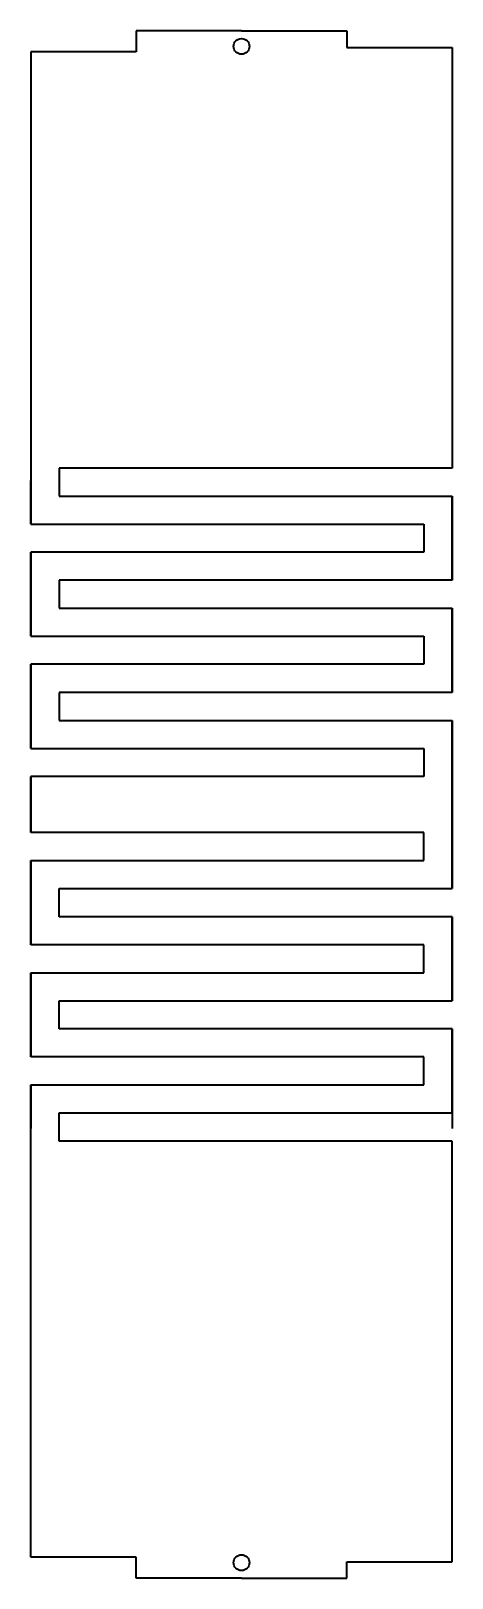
# Model space of a CAD drawing. Header units: inches. Extents: x -1.5 to 1.5, y -0.7 to 10.4.
import ezdxf

# ---------------------------------------------------------------- set-up
doc = ezdxf.new("R2010")
doc.units = ezdxf.units.IN
doc.header["$MEASUREMENT"] = 0
doc.layers.add('ModelSketch_Visible', color=7, linetype='Continuous', lineweight=40)

msp = doc.modelspace()

# ---------------------------------------------------------------- linework, layer by layer
at = {"layer": 'ModelSketch_Visible'}
for p, q in [((0, 10.37), (-0.75, 10.37)), ((-0.75, 10.37), (-0.75, 10.22)), ((0, 10.37), (0.75, 10.37)), ((0.75, 10.37), (0.75, 10.253)), ((-1.5, 10.22), (-1.5, 7.22)), ((-1.5, 10.22), (-1.5, 7.22)), ((-0.75, 10.22), (-1.5, 10.22)), ((0.75, 10.253), (1.5, 10.253)), ((1.5, 10.253), (1.5, 7.253)), ((1.5, 10.253), (1.5, 7.253)), ((-1.5, 7.253), (-1.5, 6.853)), ((-1.5, 7.22), (-1.5, 7.164)), ((1.5, 7.253), (-1.3, 7.253)), ((-1.3, 7.253), (-1.3, 7.053)), ((-1.3, 7.253), (-1.3, 7.053)), ((1.5, 7.253), (-1.3, 7.253)), ((1.5, 7.253), (-1.3, 7.253)), ((-1.3, 7.253), (-1.3, 7.053)), ((-1.5, 6.853), (-1.5, 7.164)), ((-1.3, 7.053), (1.5, 7.053)), ((-1.3, 7.053), (1.5, 7.053)), ((-1.3, 7.053), (1.5, 7.053)), ((1.5, 6.453), (1.5, 7.053)), ((1.5, 7.053), (1.5, 6.453)), ((-1.5, 6.853), (1.3, 6.853)), ((-1.5, 6.853), (1.3, 6.853)), ((-1.5, 6.853), (1.3, 6.853)), ((1.3, 6.853), (1.3, 6.653)), ((1.3, 6.853), (1.3, 6.653)), ((1.3, 6.853), (1.3, 6.653)), ((-1.5, 6.053), (-1.5, 6.653)), ((1.3, 6.653), (-1.5, 6.653)), ((-1.5, 6.653), (-1.5, 6.053)), ((1.3, 6.653), (-1.5, 6.653)), ((1.3, 6.653), (-1.5, 6.653)), ((1.5, 6.453), (-1.3, 6.453)), ((-1.3, 6.453), (-1.3, 6.253)), ((1.5, 6.453), (-1.3, 6.453)), ((-1.3, 6.453), (-1.3, 6.253)), ((1.5, 6.453), (-1.3, 6.453)), ((-1.3, 6.253), (1.5, 6.253)), ((-1.3, 6.253), (1.5, 6.253)), ((-1.3, 6.253), (1.5, 6.253)), ((1.5, 5.653), (1.5, 6.253)), ((1.5, 6.253), (1.5, 5.653)), ((-1.5, 6.053), (1.3, 6.053)), ((-1.5, 6.053), (1.3, 6.053)), ((-1.5, 6.053), (1.3, 6.053)), ((1.3, 6.053), (1.3, 5.853)), ((1.3, 6.053), (1.3, 5.853)), ((1.3, 6.053), (1.3, 5.853)), ((-1.5, 5.253), (-1.5, 5.853)), ((-1.5, 5.853), (-1.5, 5.253)), ((1.3, 5.853), (-1.5, 5.853)), ((1.3, 5.853), (-1.5, 5.853)), ((1.3, 5.853), (-1.5, 5.853)), ((1.5, 5.653), (-1.3, 5.653)), ((-1.3, 5.653), (-1.3, 5.453)), ((1.5, 5.653), (-1.3, 5.653)), ((-1.3, 5.653), (-1.3, 5.453)), ((-1.3, 5.653), (-1.3, 5.453)), ((1.5, 5.653), (-1.3, 5.653)), ((-1.3, 5.453), (1.5, 5.453)), ((-1.3, 5.453), (1.5, 5.453)), ((-1.3, 5.453), (1.5, 5.453)), ((1.5, 5.453), (1.5, 4.253)), ((1.5, 4.253), (1.5, 5.453)), ((-1.5, 5.253), (1.3, 5.253)), ((-1.5, 5.253), (1.3, 5.253)), ((-1.5, 5.253), (1.3, 5.253)), ((1.3, 5.253), (1.3, 5.053)), ((1.3, 5.253), (1.3, 5.053)), ((1.3, 5.253), (1.3, 5.053)), ((1.3, 5.053), (-1.5, 5.053)), ((1.3, 5.053), (-1.5, 5.053)), ((1.3, 5.053), (-1.5, 5.053)), ((-1.5, 4.653), (-1.5, 5.053)), ((-1.5, 5.053), (-1.5, 4.653)), ((1.3, 4.653), (-1.5, 4.653)), ((1.3, 4.653), (-1.5, 4.653)), ((1.3, 4.653), (-1.5, 4.653)), ((1.3, 4.453), (1.3, 4.653)), ((1.3, 4.453), (1.3, 4.653)), ((1.3, 4.453), (1.3, 4.653)), ((-1.5, 4.453), (-1.5, 3.853)), ((-1.5, 4.453), (1.3, 4.453)), ((-1.5, 3.853), (-1.5, 4.453)), ((-1.5, 4.453), (1.3, 4.453)), ((-1.5, 4.453), (1.3, 4.453)), ((-1.3, 4.053), (-1.3, 4.253)), ((-1.3, 4.053), (-1.3, 4.253)), ((-1.3, 4.253), (1.5, 4.253)), ((-1.3, 4.253), (1.5, 4.253)), ((-1.3, 4.253), (1.5, 4.253)), ((-1.3, 4.053), (-1.3, 4.253)), ((1.5, 4.053), (-1.3, 4.053)), ((1.5, 4.053), (-1.3, 4.053)), ((1.5, 4.053), (-1.3, 4.053)), ((1.5, 4.053), (1.5, 3.453)), ((1.5, 3.453), (1.5, 4.053)), ((1.3, 3.853), (-1.5, 3.853)), ((1.3, 3.853), (-1.5, 3.853)), ((1.3, 3.853), (-1.5, 3.853)), ((1.3, 3.653), (1.3, 3.853)), ((1.3, 3.653), (1.3, 3.853)), ((1.3, 3.653), (1.3, 3.853)), ((-1.5, 3.653), (-1.5, 3.053)), ((-1.5, 3.053), (-1.5, 3.653)), ((-1.5, 3.653), (1.3, 3.653)), ((-1.5, 3.653), (1.3, 3.653)), ((-1.5, 3.653), (1.3, 3.653)), ((-1.3, 3.453), (1.5, 3.453)), ((-1.3, 3.253), (-1.3, 3.453)), ((-1.3, 3.253), (-1.3, 3.453)), ((-1.3, 3.453), (1.5, 3.453)), ((-1.3, 3.253), (-1.3, 3.453)), ((-1.3, 3.453), (1.5, 3.453)), ((1.5, 3.253), (-1.3, 3.253)), ((1.5, 3.253), (-1.3, 3.253)), ((1.5, 3.253), (-1.3, 3.253)), ((1.5, 3.253), (1.5, 2.542)), ((1.5, 2.653), (1.5, 3.253)), ((1.3, 3.053), (-1.5, 3.053)), ((1.3, 3.053), (-1.5, 3.053)), ((1.3, 3.053), (-1.5, 3.053)), ((1.3, 2.853), (1.3, 3.053)), ((1.3, 2.853), (1.3, 3.053)), ((1.3, 2.853), (1.3, 3.053)), ((-1.5, 2.853), (-1.5, 2.542)), ((-1.5, 2.853), (1.3, 2.853)), ((-1.5, 2.453), (-1.5, 2.853)), ((-1.5, 2.853), (1.3, 2.853)), ((-1.5, 2.853), (1.3, 2.853)), ((-1.3, 2.653), (1.5, 2.653)), ((-1.3, 2.453), (-1.3, 2.653)), ((-1.3, 2.453), (-1.3, 2.653)), ((-1.3, 2.653), (1.5, 2.653)), ((-1.3, 2.453), (-1.3, 2.653)), ((-1.3, 2.653), (1.5, 2.653)), ((-1.5, -0.514), (-1.5, 2.486)), ((1.5, 2.453), (-1.3, 2.453)), ((1.5, 2.453), (-1.3, 2.453)), ((1.5, 2.453), (-1.3, 2.453)), ((1.5, -0.547), (1.5, 2.453)), ((-0.75, -0.514), (-1.5, -0.514)), ((-0.75, -0.664), (-0.75, -0.514)), ((0.75, -0.664), (0.75, -0.547)), ((0.75, -0.547), (1.5, -0.547)), ((0, -0.664), (-0.75, -0.664)), ((0, -0.664), (0.75, -0.664))]:
    msp.add_line(p, q, dxfattribs=at)
for centre in [(0, 10.26), (0, -0.554)]:
    msp.add_circle(centre, 0.056, dxfattribs=at)

doc.saveas('drawing.dxf')
